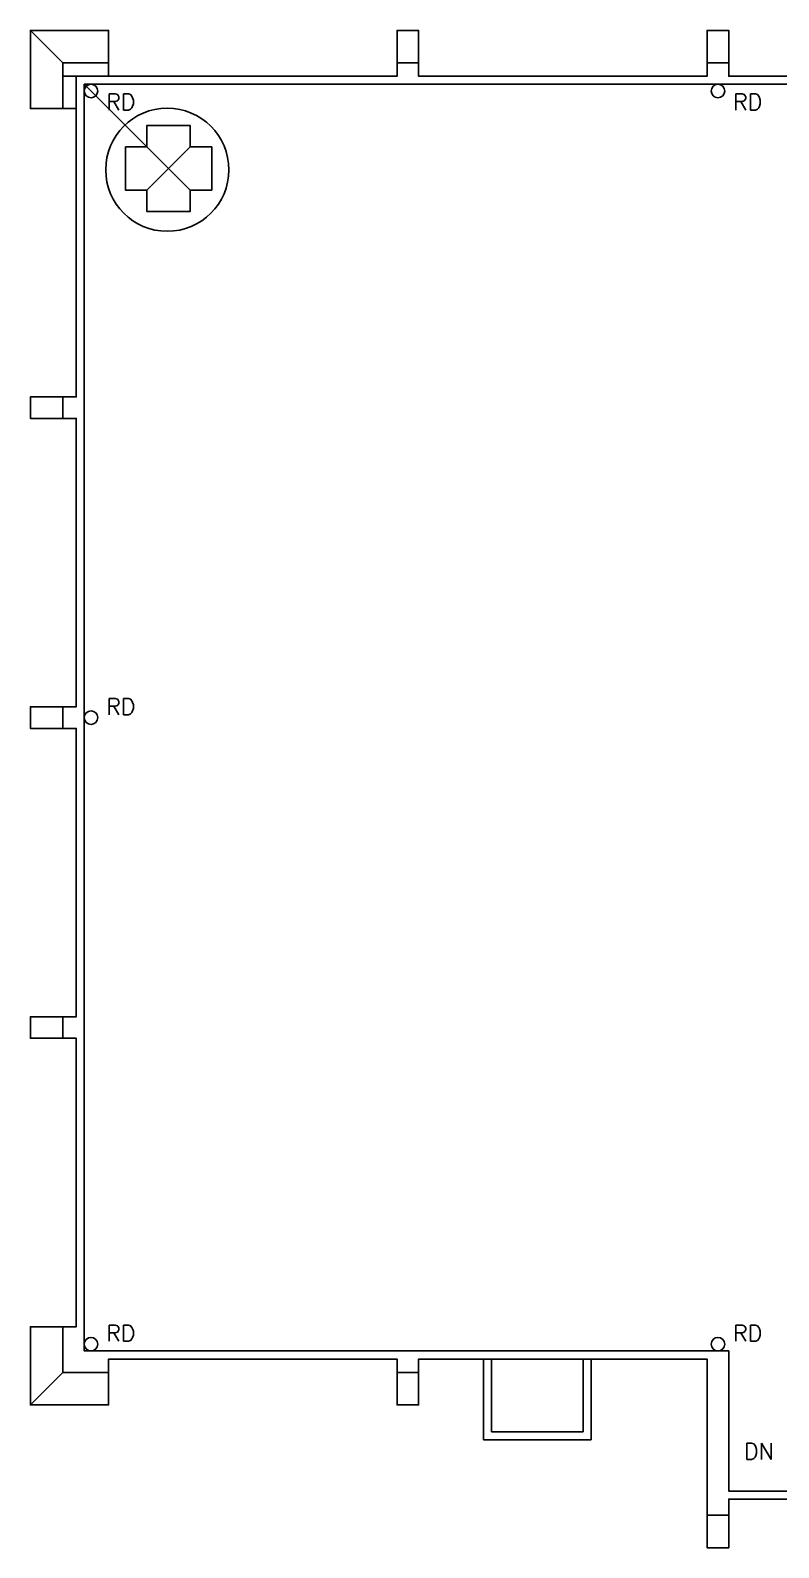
# Model space of a CAD drawing. Header units: inches. Extents: x 72602 to 350810, y -122122 to 43597.
# Drawn here: x 124956 to 138832, y -89971 to -61821 of the extents above; entities that cross this region are included whole.
import ezdxf

# ---------------------------------------------------------------- set-up
doc = ezdxf.new("R2010")
doc.units = ezdxf.units.IN
doc.header["$MEASUREMENT"] = 0
doc.layers.add('M-X-BKGD', color=8, linetype='Continuous')
doc.styles.add('SIMS', font='simplex.shx')

msp = doc.modelspace()

# ---------------------------------------------------------------- linework, layer by layer
at = {"layer": 'M-X-BKGD'}
for p, q in [((125556, -62421), (124956, -61821)), ((125556, -62421), (124956, -61821)), ((126406, -62671), (125556, -62671)), ((126406, -62671), (125556, -62671)), ((125806, -63271), (125806, -62671)), ((125806, -63271), (125806, -62671)), ((125956, -62821), (127118, -63983)), ((125956, -62821), (127118, -63983)), ((127118, -63983), (127918, -64783)), ((127918, -63983), (127118, -64783)), ((127118, -63983), (127918, -64783)), ((127918, -63983), (127118, -64783)), ((133356, -86471), (133356, -87971)), ((133356, -86471), (133356, -87971)), ((133506, -86471), (133506, -87821)), ((133506, -86471), (133506, -87821)), ((135206, -86471), (135206, -87821)), ((135206, -86471), (135206, -87821)), ((135356, -86471), (135356, -87971)), ((135356, -86471), (135356, -87971)), ((125556, -86721), (124956, -87321)), ((125556, -86721), (124956, -87321)), ((133506, -87821), (135206, -87821)), ((133506, -87821), (135206, -87821)), ((133356, -87971), (135356, -87971)), ((133356, -87971), (135356, -87971))]:
    msp.add_line(p, q, dxfattribs=at)
for points in [[(126406, -62421), (126406, -61821), (124956, -61821), (124956, -63271), (125556, -63271)], [(126406, -62421), (126406, -61821), (124956, -61821), (124956, -63271), (125556, -63271)], [(132156, -62421), (132156, -61821), (131756, -61821), (131756, -62421)], [(132156, -62421), (132156, -61821), (131756, -61821), (131756, -62421)], [(137906, -62421), (137906, -61821), (137506, -61821), (137506, -62421)], [(137906, -62421), (137906, -61821), (137506, -61821), (137506, -62421)], [(143156, -89071), (137906, -89071), (137906, -89371), (137506, -89371), (137506, -86471), (132156, -86471), (132156, -86721), (131756, -86721), (131756, -86471), (126406, -86471), (126406, -86721), (125556, -86721), (125556, -85871), (125806, -85871), (125806, -80521), (125556, -80521), (125556, -80121), (125806, -80121), (125806, -74771), (125556, -74771), (125556, -74371), (125806, -74371), (125806, -69021), (125556, -69021), (125556, -68621), (125806, -68621), (125806, -63271), (125556, -63271), (125556, -62421), (126406, -62421), (126406, -62671), (131756, -62671), (131756, -62421), (132156, -62421), (132156, -62671), (137506, -62671), (137506, -62421), (137906, -62421), (137906, -62671), (143156, -62671)], [(143156, -89071), (137906, -89071), (137906, -89371), (137506, -89371), (137506, -86471), (132156, -86471), (132156, -86721), (131756, -86721), (131756, -86471), (126406, -86471), (126406, -86721), (125556, -86721), (125556, -85871), (125806, -85871), (125806, -80521), (125556, -80521), (125556, -80121), (125806, -80121), (125806, -74771), (125556, -74771), (125556, -74371), (125806, -74371), (125806, -69021), (125556, -69021), (125556, -68621), (125806, -68621), (125806, -63271), (125556, -63271), (125556, -62421), (126406, -62421), (126406, -62671), (131756, -62671), (131756, -62421), (132156, -62421), (132156, -62671), (137506, -62671), (137506, -62421), (137906, -62421), (137906, -62671), (143156, -62671)], [(143156, -86721), (143156, -88921), (137906, -88921), (137906, -86321), (125956, -86321), (125956, -62821), (143156, -62821)], [(143156, -86721), (143156, -88921), (137906, -88921), (137906, -86321), (125956, -86321), (125956, -62821), (143156, -62821)], [(125556, -68621), (124956, -68621), (124956, -69021), (125556, -69021)], [(125556, -68621), (124956, -68621), (124956, -69021), (125556, -69021)], [(125556, -74771), (124956, -74771), (124956, -74371), (125556, -74371)], [(125556, -74771), (124956, -74771), (124956, -74371), (125556, -74371)], [(125556, -80521), (124956, -80521), (124956, -80121), (125556, -80121)], [(125556, -80521), (124956, -80521), (124956, -80121), (125556, -80121)], [(126406, -86721), (126406, -87321), (124956, -87321), (124956, -85871), (125556, -85871)], [(126406, -86721), (126406, -87321), (124956, -87321), (124956, -85871), (125556, -85871)], [(132156, -86721), (132156, -87321), (131756, -87321), (131756, -86721)], [(132156, -86721), (132156, -87321), (131756, -87321), (131756, -86721)], [(137906, -89371), (137906, -89971), (137506, -89971), (137506, -89371)], [(137906, -89371), (137906, -89971), (137506, -89971), (137506, -89371)]]:
    msp.add_lwpolyline(points, dxfattribs=at)
msp.add_lwpolyline([(126718, -63983), (126718, -64783), (127118, -64783), (127118, -65183), (127918, -65183), (127918, -64783), (128318, -64783), (128318, -63983), (127918, -63983), (127918, -63583), (127118, -63583), (127118, -63983)], close=True, dxfattribs=at)
msp.add_lwpolyline([(126718, -63983), (126718, -64783), (127118, -64783), (127118, -65183), (127918, -65183), (127918, -64783), (128318, -64783), (128318, -63983), (127918, -63983), (127918, -63583), (127118, -63583), (127118, -63983)], close=True, dxfattribs=at)
for centre, radius in [((126081, -62946), 125), ((126081, -62946), 125), ((137706, -62946), 125), ((137706, -62946), 125), ((127495, -64407), 1142), ((127495, -64407), 1142), ((126081, -74571), 125), ((126081, -74571), 125), ((126081, -86196), 125), ((126081, -86196), 125), ((137706, -86196), 125), ((137706, -86196), 125)]:
    msp.add_circle(centre, radius, dxfattribs=at)

# ---------------------------------------------------------------- texts
at = {"layer": 'M-X-BKGD', "style": 'SIMS'}
for s, p in [('RD', (126364, -63299)), ('RD', (126364, -63299)), ('RD', (137989, -63299)), ('RD', (137989, -63299)), ('RD', (126364, -74517)), ('RD', (126364, -74517)), ('RD', (126364, -86142)), ('RD', (126364, -86142)), ('RD', (137989, -86142)), ('RD', (137989, -86142)), ('DN', (138190, -88333)), ('DN', (138190, -88333))]:
    msp.add_text(s, height=300, dxfattribs=at).set_placement(p)

doc.saveas('drawing.dxf')
